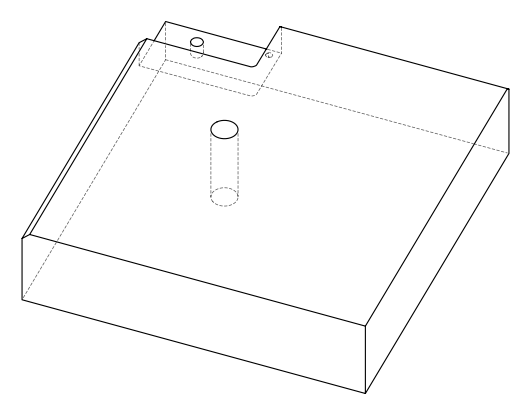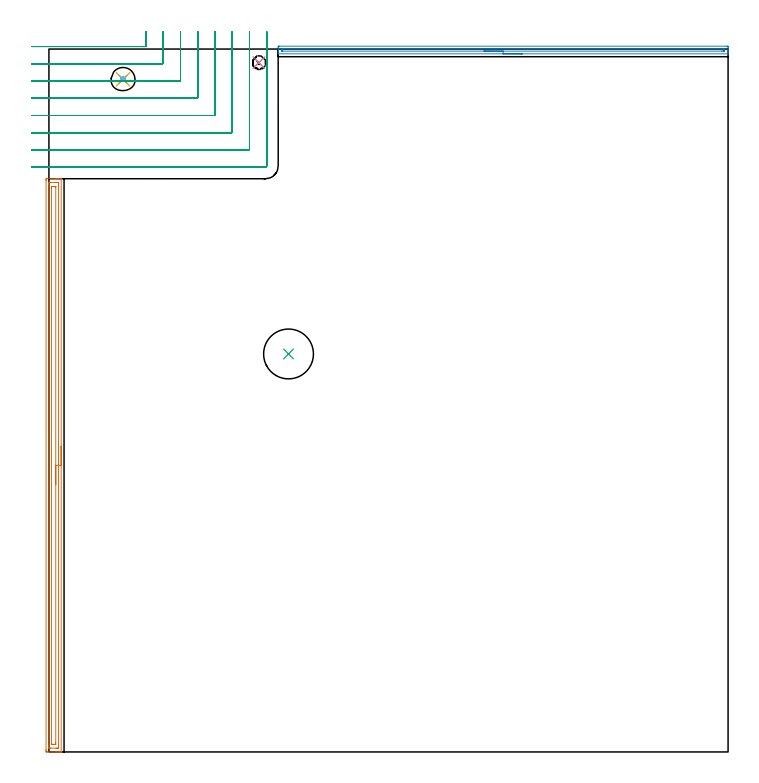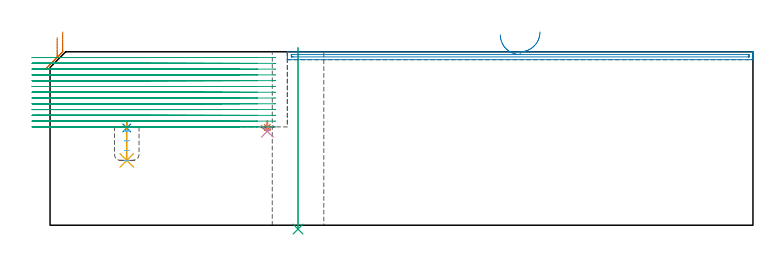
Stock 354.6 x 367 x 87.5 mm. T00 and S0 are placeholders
(PLAN: 9 operations, 6 tool changes, 42 min)
(1 SPOT_DRILL | STEP1POCKET | NXT0321_9005460120000 | 0.04 min | 4149 mm3)
(2 SPOT_DRILL_1 | STEP1POCKET_1 | NXT0321_9005460120000 | 0.04 min | 4178 mm3)
(3 INDEXABLE_INSERT_DRILL_THROUGH_HOLE_FROM_SOLID | STEP1HOLE | NXT0302_023 | 0.37 min | 46421 mm3)
(4 DRILL_BLIND_HOLE_INTO_CENTER | STEP1POCKET | UGT0301_185 | 0.03 min | 43 mm3)
(5 DRILL_BLIND_HOLE_INTO_CENTER_1 | STEP1POCKET_1 | UGT0301_225 | 0.08 min | 1566 mm3)
(6 MILL_ROUGH_BLIND_HOLE_CONTOUR | STEP1POCKET_1 | UGT0201_089 | Spiral | 0.19 min | 634 mm3)
(7 AREA_MILL | FG_CHAMFER_SURFACE | UGT0205_001 | 7.4 min | 9491 mm3)
(8 AREA_MILL_1 | FG_CHAMFER_SURFACE_1 | UGT0205_001 | 3.92 min | 1897 mm3)
(9 MILL_CORNER_NOTCH_RECTANGULAR | CORNER_NOTCH_RECTANGULAR | NXT0201_011 | Follow Part, ap 3, ae 75% | 29.98 min | 298038 mm3)
(TOOL NXT0321_9005460120000 | NC Spot Drill, 142deg, 12mm, Carbide, Uncoated | D12 PA142 FL30 Z2)
(TOOL NXT0302_023 | Index. Insert Drill 26mm [880-D2600L32-05] | D26 PA176 FL130 Z2)
(TOOL UGT0301_185 | Twist Drill 6.3 mm | D6.3 PA118 FL61 Z2)
(TOOL UGT0301_225 | Twist Drill 11.4 mm | D11.4 PA118 FL92 Z2)
(TOOL UGT0201_089 | End mill 10 mm | D10 R3 FL22 Z4)
(TOOL UGT0205_001 | Chamfer Mill 20 x 3 x 45 deg. | D20 FL50 Z2)
(TOOL NXT0201_011 | ENDMILL 12mm [2P460-1200-NA 1630] | D12 FL38 Z6)
(OP 1 SPOT_DRILL)
G17 G21 G94 G90
T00 M6
G54
G17 G0 G90 X109.6 Y359.9 S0 M3
G43 Z97.5 H0
G94 G81 G98 Z49.329 F250. R52.6
G80
M5
M2
(OP 2 SPOT_DRILL_1)
G17 G21 G94 G90
T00 M6
G54
G17 G0 G90 X38.7 Y351.2 S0 M3
G43 Z97.5 H0
G94 G81 G98 Z49.066 F250. R52.6
G80
M5
M2
(OP 3 INDEXABLE_INSERT_DRILL_THROUGH_HOLE_FROM_SOLID)
G17 G21 G94 G90
T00 M6
G54
G17 G0 G90 X125.1 Y207.8 S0 M3
G43 Z97.5 H1
G94 G81 G98 Z-1.954 F250. R89.5
G80
M5
M2
(OP 4 DRILL_BLIND_HOLE_INTO_CENTER)
G17 G21 G94 G90
T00 M6
G54
G17 G0 G90 X109.6 Y359.9 S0 M3
G43 Z97.5 H0
G94 G81 G98 Z47.4 F250. R51.6
G80
M5
M2
(OP 5 DRILL_BLIND_HOLE_INTO_CENTER_1)
G17 G21 G94 G90
T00 M6
G54
G17 G0 G90 X38.7 Y351.2 S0 M3
G43 Z97.5 H0
G94 G81 G98 Z32.7 F250. R51.6
G80
M5
M2
(OP 6 MILL_ROUGH_BLIND_HOLE_CONTOUR)
G17 G21 G94 G90
T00 M6
G54
G17 G0 G90 X38.7 Y351.2 S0 M3
G43 Z97.5 H0
Z47.625
G94 G3 X39.3 Y351.8 R0.6 F250.
X38.7 Y352.4 R0.6
X37.5 Y351.2 R1.2
X38.7 Y352.4 R-1.2
X38.1 Y351.8 R0.6
X38.7 Y351.2 R0.6
G0 Z42.65
G3 X39.3 Y351.8 R0.6
X38.7 Y352.4 R0.6
X37.5 Y351.2 R1.2
X38.7 Y352.4 R-1.2
X38.1 Y351.8 R0.6
X38.7 Y351.2 R0.6
G0 Z37.675
G3 X39.3 Y351.8 R0.6
X38.7 Y352.4 R0.6
X37.5 Y351.2 R1.2
X38.7 Y352.4 R-1.2
X38.1 Y351.8 R0.6
X38.7 Y351.2 R0.6
G0 Z32.7
G3 X39.3 Y351.8 R0.6
X38.7 Y352.4 R0.6
X37.5 Y351.2 R1.2
X38.7 Y352.4 R-1.2
X38.1 Y351.8 R0.6
X38.7 Y351.2 R0.6
G0 Z97.5
M5
M2
(OP 7 AREA_MILL)
G17 G21 G94 G90
T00 M6
G54
G17 G0 G90 X6.4 Y159.65 S1061 M3
G43 Z97.5 H0
G94 G1 Y159.612 Z96.628 F250.
Y159.498 Z95.763
Y159.309 Z94.912
Y159.047 Z94.08
Y158.713 Z93.274
Y158.31 Z92.5
Y157.841 Z91.764
Y157.31 Z91.072
Y156.721 Z90.429
Y156.078 Z89.839
Y155.386 Z89.308
Y154.65 Z88.84
Y153.876 Z88.437
Y153.07 Z88.103
Y152.238 Z87.841
Y151.386 Z87.652
Y150.522 Z87.538
Y149.65 Z87.5
Y0.16
X6.394 Y0.01 Z87.493
X6.092 Y0. Z87.191
X5.719 Z86.819
X5.09 Z86.185
X3.895 Z84.992
X3.33 Z84.424
X-0.787 Z80.31
X-1.07 Y0.001 Z80.027
X-1.293 Y0.004 Z79.804
X-1.492 Y0.01 Z79.606
X-1.495 Y0.174 Z79.603
X-1.499 Y0.606 Z79.601
X-1.5 Y1.042 Z79.6
Y298.238
X-1.499 Y298.694 Z79.601
X-1.495 Y299.126 Z79.603
X-1.492 Y299.29 Z79.606
X-1.07 Y299.3 Z80.027
X3.33 Z84.424
X3.895 Z84.992
X4.21 Z85.306
X4.775 Z85.871
X5.09 Z86.185
X6.093 Y299.299 Z87.192
X6.394 Y299.29 Z87.493
X6.4 Y299.14 Z87.5
Y149.65
X4.986 Z86.086
Y3.283
X4.985 Y2.497 Z86.085
X4.983 Y2.391 Z86.083
X4.973 Y2.01 Z86.073
X4.593 Y2.002 Z85.693
X4.21 Y2.001 Z85.31
X3.715 Y2. Z84.815
X1.075 Z82.175
X0.69 Y2.001 Z81.79
X0.192 Y2.003 Z81.292
X0.002 Y2.01 Z81.102
X-0.079 Y2.037 Z81.021
X-0.084 Y2.284 Z81.016
X-0.085 Y2.391 Z81.015
X-0.086 Y3.178 Z81.014
Y296.017
X-0.085 Y296.803 Z81.015
X-0.083 Y296.909 Z81.017
X-0.074 Y297.29 Z81.026
X0.307 Y297.298 Z81.407
X0.69 Y297.299 Z81.79
X1.185 Y297.3 Z82.285
X3.825 Z84.925
X4.21 Y297.299 Z85.31
X4.708 Y297.297 Z85.808
X4.898 Y297.29 Z85.998
X4.979 Y297.263 Z86.079
X4.984 Y297.016 Z86.084
X4.985 Y296.909 Z86.085
X4.986 Y296.122 Z86.086
Y149.65
X3.571 Z84.671
Y4.824
X3.566 Y4.176 Z84.666
X3.564 Y4.055 Z84.664
X3.555 Y4.009 Z84.655
X3.499 Y4.004 Z84.599
X3.33 Y4.002 Z84.43
X2.623 Y4. Z83.723
X1.743 Z82.843
X1.57 Y4.002 Z82.67
X1.397 Y4.006 Z82.497
X1.349 Y4.01 Z82.449
X1.335 Y4.016 Z82.435
X1.333 Y4.03 Z82.433
X1.33 Y4.094 Z82.43
X1.329 Y4.176 Z82.429
X1.328 Y4.421 Z82.428
X1.329 Y294.476 Z82.429
X1.334 Y295.124 Z82.434
X1.335 Y295.245 Z82.435
X1.344 Y295.291 Z82.444
X1.401 Y295.296 Z82.501
X1.57 Y295.298 Z82.67
X2.277 Y295.3 Z83.377
X3.157 Z84.257
X3.33 Y295.298 Z84.43
X3.503 Y295.294 Z84.603
X3.551 Y295.29 Z84.651
X3.565 Y295.284 Z84.665
X3.567 Y295.27 Z84.667
X3.57 Y295.206 Z84.67
X3.571 Y295.124 Z84.671
Y294.879
Y149.65
Y148.778 Z84.709
Y147.913 Z84.823
Y147.062 Z85.012
Y146.23 Z85.275
Y145.424 Z85.608
Y144.65 Z86.011
Y143.914 Z86.48
Y143.222 Z87.011
Y142.579 Z87.6
Y141.99 Z88.244
Y141.458 Z88.936
Y140.99 Z89.671
Y140.587 Z90.445
Y140.253 Z91.251
Y139.991 Z92.083
Y139.802 Z92.935
Y139.688 Z93.8
Y139.65 Z94.671
G0 Z97.5
M5
M2
(OP 8 AREA_MILL_1)
G17 G21 G94 G90
T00 M6
G54
G17 G0 G90 X247.15 Y364.5 S1061 M3
G43 Z97.5 H0
G94 G1 X247.112 Z96.628 F250.
X246.998 Z95.763
X246.809 Z94.912
X246.547 Z94.08
X246.213 Z93.274
X245.81 Z92.5
X245.342 Z91.764
X244.811 Z91.072
X244.221 Z90.429
X243.578 Z89.839
X242.886 Z89.308
X242.15 Z88.84
X241.376 Z88.437
X240.57 Z88.103
X239.738 Z87.841
X238.887 Z87.652
X238.022 Z87.538
X237.15 Z87.5
X119.853
X119.71 Y364.502 Z87.488
X119.703 Y364.55 Z87.441
X119.701 Y364.59 Z87.402
X119.7 Y364.681 Z87.318
Y365.36 Z86.64
Y365.904 Z86.095
Y366.5 Z85.496
Y366.798 Z85.199
Y367.368 Z84.629
Y367.666 Z84.331
X119.704 Y368.236 Z83.758
X119.71 Y368.493 Z83.502
X120.03 Y368.498 Z83.5
X120.299 Y368.5
X354.001
X354.27 Y368.498
X354.59 Y368.493 Z83.502
X354.6 Y368.236 Z83.758
Y367.666 Z84.331
Y367.368 Z84.629
Y366.798 Z85.199
Y366.5 Z85.496
Y365.904 Z86.095
Y365.632 Z86.367
Y364.681 Z87.318
X354.598 Y364.589 Z87.403
X354.59 Y364.503 Z87.488
X354.447 Y364.5 Z87.5
X237.15
Y365.914 Z86.086
X122.083 Y365.915 Z86.085
X121.791 Y365.916 Z86.084
X121.732 Y365.919 Z86.081
X121.71 Y365.921 Z86.079
X121.708 Y365.933 Z86.067
X121.702 Y366.003 Z85.997
X121.701 Y366.5 Z85.5
X121.703 Y366.87 Z85.13
X121.71 Y366.997 Z85.003
X121.716 Y367.079 Z84.921
X121.783 Y367.08 Z84.92
X122.083 Y367.084 Z84.916
X122.374 Y367.085 Z84.915
X122.975 Y367.086 Z84.914
X352.217 Y367.085 Z84.915
X352.509 Y367.084 Z84.916
X352.568 Y367.081 Z84.919
X352.59 Y367.079 Z84.921
X352.592 Y367.067 Z84.933
X352.598 Y366.997 Z85.003
X352.599 Y366.5 Z85.5
X352.597 Y366.13 Z85.87
X352.59 Y366.003 Z85.997
X352.584 Y365.921 Z86.079
X352.518 Y365.919 Z86.081
X352.217 Y365.916 Z86.084
X351.927 Y365.915 Z86.085
X351.325 Y365.914 Z86.086
X237.15
X236.279 Z86.124
X235.414 Z86.238
X234.562 Z86.427
X233.73 Z86.689
X232.924 Z87.023
X232.15 Z87.426
X231.414 Z87.894
X230.722 Z88.425
X230.079 Z89.015
X229.49 Z89.658
X228.959 Z90.35
X228.49 Z91.086
X228.087 Z91.86
X227.753 Z92.666
X227.491 Z93.498
X227.302 Z94.349
X227.188 Z95.214
X227.15 Z96.086
G0 Z97.5
M5
M2
(OP 9 MILL_CORNER_NOTCH_RECTANGULAR)
G17 G21 G94 G90
T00 M6
G54
G17 G0 G90 X-8.857 Y368.3 S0 M3
G43 Z97.5 H1
Z84.585
G94 G1 X-5.857 F250.
X50.105 F500.
G3 X50.7 Y368.895 R0.6
G1 Y373.
Y376. F250.
G0 Z97.5
X-9. Y359.3
Z84.585
G1 X-6.
X50.105 F500.
X59.105
G3 X59.7 Y359.895 R0.6
G1 Y373.
Y376. F250.
G0 Z97.5
X-9. Y350.299
Z84.585
G1 X-6. Y350.3
X59.105 F500.
X68.105
G3 X68.7 Y350.895 R0.6
G1 Y373.
Y376. F250.
G0 Z97.5
X-9. Y341.299
Z84.585
G1 X-6. Y341.3
X68.105 F500.
X77.104
G3 X77.7 Y341.896 R0.6
G1 Y373.
Y376. F250.
G0 Z97.5
X-9. Y332.299
Z84.585
G1 X-6. Y332.3
X77.104 F500.
X86.104
G3 X86.7 Y332.896 R0.6
G1 Y373.
Y376. F250.
G0 Z97.5
X-9. Y323.299
Z84.585
G1 X-6. Y323.3
X86.104 F500.
X95.104
G3 X95.7 Y323.896 R0.6
G1 Y373.
Y376. F250.
G0 Z97.5
X-9. Y314.297
Z84.585
G1 X-6. Y314.3
X95.104 F500.
X104.104
G3 X104.7 Y314.896 R0.6
G1 Y373.
Y376. F250.
G0 Z97.5
X-8.991 Y305.3
Z84.585
G1 X-5.991
X113. F500.
G3 X113.7 Y306. R0.7
G1 Y373.
Y376. F250.
G0 Z97.5
X-8.857 Y368.3
Z81.669
G1 X-5.857
X50.105 F500.
G3 X50.7 Y368.895 R0.6
G1 Y373.
Y376. F250.
G0 Z97.5
X-9. Y359.3
Z81.669
G1 X-6.
X59.105 F500.
G3 X59.7 Y359.895 R0.6
G1 Y373.
Y376. F250.
G0 Z97.5
X-9. Y350.3
Z81.669
G1 X-6.
X68.105 F500.
G3 X68.7 Y350.895 R0.6
G1 Y373.
Y376. F250.
G0 Z97.5
X-9. Y341.3
Z81.669
G1 X-6.
X77.104 F500.
G3 X77.7 Y341.896 R0.6
G1 Y373.
Y376. F250.
G0 Z97.5
X-9. Y332.3
Z81.669
G1 X-6.
X86.104 F500.
G3 X86.7 Y332.896 R0.6
G1 Y373.
Y376. F250.
G0 Z97.5
X-9. Y323.3
Z81.669
G1 X-6.
X95.104 F500.
G3 X95.7 Y323.896 R0.6
G1 Y373.
Y376. F250.
G0 Z97.5
X-9. Y314.3
Z81.669
G1 X-6.
X104.104 F500.
G3 X104.7 Y314.896 R0.6
G1 Y373.
Y376. F250.
G0 Z97.5
X-9. Y305.3
Z81.669
G1 X-6.
X113. F500.
G3 X113.7 Y306. R0.7
G1 Y373.
Y376. F250.
G0 Z97.5
X-8.857 Y368.3
Z78.754
G1 X-5.857
X50.105 F500.
G3 X50.7 Y368.895 R0.6
G1 Y373.
Y376. F250.
G0 Z97.5
X-9. Y359.3
Z78.754
G1 X-6.
X59.105 F500.
G3 X59.7 Y359.895 R0.6
G1 Y373.
Y376. F250.
G0 Z97.5
X-9. Y350.3
Z78.754
G1 X-6.
X68.105 F500.
G3 X68.7 Y350.895 R0.6
G1 Y373.
Y376. F250.
G0 Z97.5
X-9. Y341.3
Z78.754
G1 X-6.
X77.104 F500.
G3 X77.7 Y341.896 R0.6
G1 Y373.
Y376. F250.
G0 Z97.5
X-9. Y332.3
Z78.754
G1 X-6.
X86.104 F500.
G3 X86.7 Y332.896 R0.6
G1 Y373.
Y376. F250.
G0 Z97.5
X-9. Y323.3
Z78.754
G1 X-6.
X95.104 F500.
G3 X95.7 Y323.896 R0.6
G1 Y373.
Y376. F250.
G0 Z97.5
X-9. Y314.3
Z78.754
G1 X-6.
X104.104 F500.
G3 X104.7 Y314.896 R0.6
G1 Y373.
Y376. F250.
G0 Z97.5
X-9. Y305.3
Z78.754
G1 X-6.
X113. F500.
G3 X113.7 Y306. R0.7
G1 Y373.
Y376. F250.
G0 Z97.5
X-8.857 Y368.3
Z75.838
G1 X-5.857
X50.105 F500.
G3 X50.7 Y368.895 R0.6
G1 Y373.
Y376. F250.
G0 Z97.5
X-9. Y359.3
Z75.838
G1 X-6.
X59.105 F500.
G3 X59.7 Y359.895 R0.6
G1 Y373.
Y376. F250.
G0 Z97.5
X-9. Y350.3
Z75.838
G1 X-6.
X68.105 F500.
G3 X68.7 Y350.895 R0.6
G1 Y373.
Y376. F250.
G0 Z97.5
X-9. Y341.3
Z75.838
G1 X-6.
X77.104 F500.
G3 X77.7 Y341.896 R0.6
G1 Y373.
Y376. F250.
G0 Z97.5
X-9. Y332.3
Z75.838
G1 X-6.
X86.104 F500.
G3 X86.7 Y332.896 R0.6
G1 Y373.
Y376. F250.
G0 Z97.5
X-9. Y323.3
Z75.838
G1 X-6.
X95.104 F500.
G3 X95.7 Y323.896 R0.6
G1 Y373.
Y376. F250.
G0 Z97.5
X-9. Y314.3
Z75.838
G1 X-6.
X104.104 F500.
G3 X104.7 Y314.896 R0.6
G1 Y373.
Y376. F250.
G0 Z97.5
X-9. Y305.3
Z75.838
G1 X-6.
X113. F500.
G3 X113.7 Y306. R0.7
G1 Y373.
Y376. F250.
G0 Z97.5
X-8.857 Y368.3
Z72.923
G1 X-5.857
X50.105 F500.
G3 X50.7 Y368.895 R0.6
G1 Y373.
Y376. F250.
G0 Z97.5
X-9. Y359.3
Z72.923
G1 X-6.
X59.105 F500.
G3 X59.7 Y359.895 R0.6
G1 Y373.
Y376. F250.
G0 Z97.5
X-9. Y350.3
Z72.923
G1 X-6.
X68.105 F500.
G3 X68.7 Y350.895 R0.6
G1 Y373.
Y376. F250.
G0 Z97.5
X-9. Y341.3
Z72.923
G1 X-6.
X77.104 F500.
G3 X77.7 Y341.896 R0.6
G1 Y373.
Y376. F250.
G0 Z97.5
X-9. Y332.3
Z72.923
G1 X-6.
X86.104 F500.
G3 X86.7 Y332.896 R0.6
G1 Y373.
Y376. F250.
G0 Z97.5
X-9. Y323.3
Z72.923
G1 X-6.
X95.104 F500.
G3 X95.7 Y323.896 R0.6
G1 Y373.
Y376. F250.
G0 Z97.5
X-9. Y314.3
Z72.923
G1 X-6.
X104.104 F500.
G3 X104.7 Y314.896 R0.6
G1 Y373.
Y376. F250.
G0 Z97.5
X-9. Y305.3
Z72.923
G1 X-6.
X113. F500.
G3 X113.7 Y306. R0.7
G1 Y373.
Y376. F250.
G0 Z97.5
X-8.857 Y368.3
Z70.008
G1 X-5.857
X50.105 F500.
G3 X50.7 Y368.895 R0.6
G1 Y373.
Y376. F250.
G0 Z97.5
X-9. Y359.3
Z70.008
G1 X-6.
X59.105 F500.
G3 X59.7 Y359.895 R0.6
G1 Y373.
Y376. F250.
G0 Z97.5
X-9. Y350.3
Z70.008
G1 X-6.
X68.105 F500.
G3 X68.7 Y350.895 R0.6
G1 Y373.
Y376. F250.
G0 Z97.5
X-9. Y341.3
Z70.008
G1 X-6.
X77.104 F500.
G3 X77.7 Y341.896 R0.6
G1 Y373.
Y376. F250.
G0 Z97.5
X-9. Y332.3
Z70.008
G1 X-6.
X86.104 F500.
G3 X86.7 Y332.896 R0.6
G1 Y373.
Y376. F250.
G0 Z97.5
X-9. Y323.3
Z70.008
G1 X-6.
X95.104 F500.
G3 X95.7 Y323.896 R0.6
G1 Y373.
Y376. F250.
G0 Z97.5
X-9. Y314.3
Z70.008
G1 X-6.
X104.104 F500.
G3 X104.7 Y314.896 R0.6
G1 Y373.
Y376. F250.
G0 Z97.5
X-9. Y305.3
Z70.008
G1 X-6.
X113. F500.
G3 X113.7 Y306. R0.7
G1 Y373.
Y376. F250.
G0 Z97.5
X-8.857 Y368.3
Z67.092
G1 X-5.857
X50.105 F500.
G3 X50.7 Y368.895 R0.6
G1 Y373.
Y376. F250.
G0 Z97.5
X-9. Y359.3
Z67.092
G1 X-6.
X59.105 F500.
G3 X59.7 Y359.895 R0.6
G1 Y373.
Y376. F250.
G0 Z97.5
X-9. Y350.3
Z67.092
G1 X-6.
X68.105 F500.
G3 X68.7 Y350.895 R0.6
G1 Y373.
Y376. F250.
G0 Z97.5
X-9. Y341.3
Z67.092
G1 X-6.
X77.104 F500.
G3 X77.7 Y341.896 R0.6
G1 Y373.
Y376. F250.
G0 Z97.5
X-9. Y332.3
Z67.092
G1 X-6.
X86.104 F500.
G3 X86.7 Y332.896 R0.6
G1 Y373.
Y376. F250.
G0 Z97.5
X-9. Y323.3
Z67.092
G1 X-6.
X95.104 F500.
G3 X95.7 Y323.896 R0.6
G1 Y373.
Y376. F250.
G0 Z97.5
X-9. Y314.3
Z67.092
G1 X-6.
X104.104 F500.
G3 X104.7 Y314.896 R0.6
G1 Y373.
Y376. F250.
G0 Z97.5
X-9. Y305.3
Z67.092
G1 X-6.
X113. F500.
G3 X113.7 Y306. R0.7
G1 Y373.
Y376. F250.
G0 Z97.5
X-8.857 Y368.3
Z64.177
G1 X-5.857
X50.105 F500.
G3 X50.7 Y368.895 R0.6
G1 Y373.
Y376. F250.
G0 Z97.5
X-9. Y359.3
Z64.177
G1 X-6.
X59.105 F500.
G3 X59.7 Y359.895 R0.6
G1 Y373.
Y376. F250.
G0 Z97.5
X-9. Y350.3
Z64.177
G1 X-6.
X68.105 F500.
G3 X68.7 Y350.895 R0.6
G1 Y373.
Y376. F250.
G0 Z97.5
X-9. Y341.3
Z64.177
G1 X-6.
X77.104 F500.
G3 X77.7 Y341.896 R0.6
G1 Y373.
Y376. F250.
G0 Z97.5
X-9. Y332.3
Z64.177
G1 X-6.
X86.104 F500.
G3 X86.7 Y332.896 R0.6
G1 Y373.
Y376. F250.
G0 Z97.5
X-9. Y323.3
Z64.177
G1 X-6.
X95.104 F500.
G3 X95.7 Y323.896 R0.6
G1 Y373.
Y376. F250.
G0 Z97.5
X-9. Y314.3
Z64.177
G1 X-6.
X104.104 F500.
G3 X104.7 Y314.896 R0.6
G1 Y373.
Y376. F250.
G0 Z97.5
X-9. Y305.3
Z64.177
G1 X-6.
X113. F500.
G3 X113.7 Y306. R0.7
G1 Y373.
Y376. F250.
G0 Z97.5
X-8.857 Y368.3
Z61.262
G1 X-5.857
X50.105 F500.
G3 X50.7 Y368.895 R0.6
G1 Y373.
Y376. F250.
G0 Z97.5
X-9. Y359.3
Z61.262
G1 X-6.
X59.105 F500.
G3 X59.7 Y359.895 R0.6
G1 Y373.
Y376. F250.
G0 Z97.5
X-9. Y350.3
Z61.262
G1 X-6.
X68.105 F500.
G3 X68.7 Y350.895 R0.6
G1 Y373.
Y376. F250.
G0 Z97.5
X-9. Y341.3
Z61.262
G1 X-6.
X77.104 F500.
G3 X77.7 Y341.896 R0.6
G1 Y373.
Y376. F250.
G0 Z97.5
X-9. Y332.3
Z61.262
G1 X-6.
X86.104 F500.
G3 X86.7 Y332.896 R0.6
G1 Y373.
Y376. F250.
G0 Z97.5
X-9. Y323.3
Z61.262
G1 X-6.
X95.104 F500.
G3 X95.7 Y323.896 R0.6
G1 Y373.
Y376. F250.
G0 Z97.5
X-9. Y314.3
Z61.262
G1 X-6.
X104.104 F500.
G3 X104.7 Y314.896 R0.6
G1 Y373.
Y376. F250.
G0 Z97.5
X-9. Y305.3
Z61.262
G1 X-6.
X113. F500.
G3 X113.7 Y306. R0.7
G1 Y373.
Y376. F250.
G0 Z97.5
X-8.857 Y368.3
Z58.346
G1 X-5.857
X50.105 F500.
G3 X50.7 Y368.895 R0.6
G1 Y373.
Y376. F250.
G0 Z97.5
X-9. Y359.3
Z58.346
G1 X-6.
X59.105 F500.
G3 X59.7 Y359.895 R0.6
G1 Y373.
Y376. F250.
G0 Z97.5
X-9. Y350.3
Z58.346
G1 X-6.
X68.105 F500.
G3 X68.7 Y350.895 R0.6
G1 Y373.
Y376. F250.
G0 Z97.5
X-9. Y341.3
Z58.346
G1 X-6.
X77.104 F500.
G3 X77.7 Y341.896 R0.6
G1 Y373.
Y376. F250.
G0 Z97.5
X-9. Y332.3
Z58.346
G1 X-6.
X86.104 F500.
G3 X86.7 Y332.896 R0.6
G1 Y373.
Y376. F250.
G0 Z97.5
X-9. Y323.3
Z58.346
G1 X-6.
X95.104 F500.
G3 X95.7 Y323.896 R0.6
G1 Y373.
Y376. F250.
G0 Z97.5
X-9. Y314.3
Z58.346
G1 X-6.
X104.104 F500.
G3 X104.7 Y314.896 R0.6
G1 Y373.
Y376. F250.
G0 Z97.5
X-9. Y305.3
Z58.346
G1 X-6.
X113. F500.
G3 X113.7 Y306. R0.7
G1 Y373.
Y376. F250.
G0 Z97.5
X-8.857 Y368.3
Z55.431
G1 X-5.857
X50.105 F500.
G3 X50.7 Y368.895 R0.6
G1 Y373.
Y376. F250.
G0 Z97.5
X-9. Y359.3
Z55.431
G1 X-6.
X59.105 F500.
G3 X59.7 Y359.895 R0.6
G1 Y373.
Y376. F250.
G0 Z97.5
X-9. Y350.3
Z55.431
G1 X-6.
X68.105 F500.
G3 X68.7 Y350.895 R0.6
G1 Y373.
Y376. F250.
G0 Z97.5
X-9. Y341.3
Z55.431
G1 X-6.
X77.104 F500.
G3 X77.7 Y341.896 R0.6
G1 Y373.
Y376. F250.
G0 Z97.5
X-9. Y332.3
Z55.431
G1 X-6.
X86.104 F500.
G3 X86.7 Y332.896 R0.6
G1 Y373.
Y376. F250.
G0 Z97.5
X-9. Y323.3
Z55.431
G1 X-6.
X95.104 F500.
G3 X95.7 Y323.896 R0.6
G1 Y373.
Y376. F250.
G0 Z97.5
X-9. Y314.3
Z55.431
G1 X-6.
X104.104 F500.
G3 X104.7 Y314.896 R0.6
G1 Y373.
Y376. F250.
G0 Z97.5
X-9. Y305.3
Z55.431
G1 X-6.
X113. F500.
G3 X113.7 Y306. R0.7
G1 Y373.
Y376. F250.
G0 Z97.5
X-8.857 Y368.3
Z52.515
G1 X-5.857
X50.105 F500.
G3 X50.7 Y368.895 R0.6
G1 Y373.
Y376. F250.
G0 Z97.5
X-9. Y359.3
Z52.515
G1 X-6.
X59.105 F500.
G3 X59.7 Y359.895 R0.6
G1 Y373.
Y376. F250.
G0 Z97.5
X-9. Y350.3
Z52.515
G1 X-6.
X68.105 F500.
G3 X68.7 Y350.895 R0.6
G1 Y373.
Y376. F250.
G0 Z97.5
X-9. Y341.3
Z52.515
G1 X-6.
X77.104 F500.
G3 X77.7 Y341.896 R0.6
G1 Y373.
Y376. F250.
G0 Z97.5
X-9. Y332.3
Z52.515
G1 X-6.
X86.104 F500.
G3 X86.7 Y332.896 R0.6
G1 Y373.
Y376. F250.
G0 Z97.5
X-9. Y323.3
Z52.515
G1 X-6.
X95.104 F500.
G3 X95.7 Y323.896 R0.6
G1 Y373.
Y376. F250.
G0 Z97.5
X-9. Y314.3
Z52.515
G1 X-6.
X104.104 F500.
G3 X104.7 Y314.896 R0.6
G1 Y373.
Y376. F250.
G0 Z97.5
X-9. Y305.3
Z52.515
G1 X-6.
X113. F500.
G3 X113.7 Y306. R0.7
G1 Y373.
Y376. F250.
G0 Z97.5
X-8.857 Y368.3
Z49.6
G1 X-5.857
X50.105 F500.
G3 X50.7 Y368.895 R0.6
G1 Y373.
Y376. F250.
G0 Z97.5
X-9. Y359.3
Z49.6
G1 X-6.
X59.105 F500.
G3 X59.7 Y359.895 R0.6
G1 Y373.
Y376. F250.
G0 Z97.5
X-9. Y350.3
Z49.6
G1 X-6.
X68.105 F500.
G3 X68.7 Y350.895 R0.6
G1 Y373.
Y376. F250.
G0 Z97.5
X-9. Y341.3
Z49.6
G1 X-6.
X77.104 F500.
G3 X77.7 Y341.896 R0.6
G1 Y373.
Y376. F250.
G0 Z97.5
X-9. Y332.3
Z49.6
G1 X-6.
X86.104 F500.
G3 X86.7 Y332.896 R0.6
G1 Y373.
Y376. F250.
G0 Z97.5
X-9. Y323.3
Z49.6
G1 X-6.
X95.104 F500.
G3 X95.7 Y323.896 R0.6
G1 Y373.
Y376. F250.
G0 Z97.5
X-9. Y314.3
Z49.6
G1 X-6.
X104.104 F500.
G3 X104.7 Y314.896 R0.6
G1 Y373.
Y376. F250.
G0 Z97.5
X-9. Y305.3
Z49.6
G1 X-6.
X113. F500.
G3 X113.7 Y306. R0.7
G1 Y373.
Y376. F250.
G0 Z97.5
M5
M2
